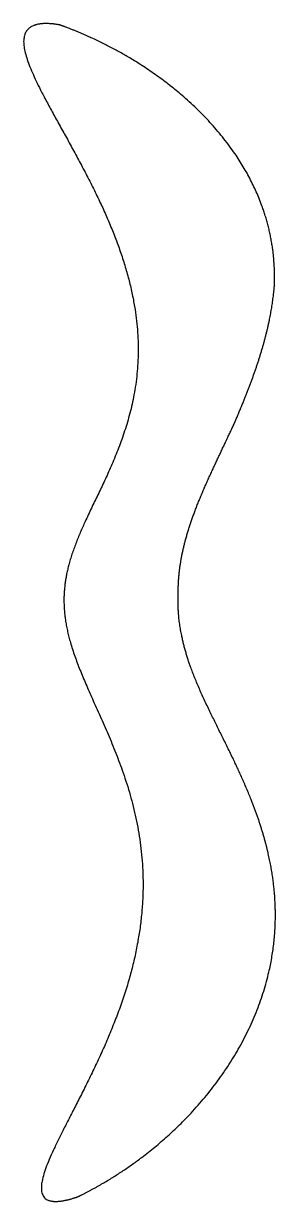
# Model space of a CAD drawing. Header units: millimetres. Extents: x -30.7 to -9.9, y -50.5 to 46.7.
import ezdxf

# ---------------------------------------------------------------- set-up
doc = ezdxf.new("R2010")
doc.units = ezdxf.units.MM
doc.layers.get('0').update_dxf_attribs({"linetype": 'CONTINUOUS'})

msp = doc.modelspace()

# ---------------------------------------------------------------- linework, layer by layer
for points, knots in [([(-27.683, 46.551), (-28.524, 46.702), (-29.975, 46.76), (-31.265, 46.043), (-30.632, 43.29), (-27.264, 37.542), (-23.349, 30.526), (-20.997, 23.392), (-20.95, 16.852), (-22.753, 11.179), (-25.306, 6.332), (-27.311, 2.044), (-27.726, -2.079), (-26.312, -6.463), (-23.815, -11.474), (-21.406, -17.352), (-20.309, -24.138), (-21.304, -31.592), (-24.389, -39.147), (-28.115, -45.759), (-29.84, -49.59), (-29.13, -50.736), (-27.624, -50.615), (-26.511, -50.268), (-26.196, -50.156)], [0, 0, 0, 0, 0, 0, 0.025, 0.05, 0.075, 0.1, 0.125, 0.15, 0.175, 0.2, 0.225, 0.25, 0.275, 0.3, 0.325, 0.35, 0.375, 0.4, 0.425, 0.45, 0.475, 0.4841912, 0.4841912, 0.4841912, 0.4841912, 0.4841912, 0.4841912]), ([(-10, 25), (-10, 25.009), (-9.95, 26.245), (-10.059, 28.71), (-10.899, 32.384), (-13.447, 37.091), (-17.952, 41.481), (-22.203, 44.193), (-25.403, 45.689), (-27.26, 46.397), (-27.683, 46.551)], [-0.6501861, -0.6501861, -0.6501861, -0.6501861, -0.6501861, -0.6501861, -0.65, -0.625, -0.6, -0.575, -0.55, -0.5426705, -0.5426705, -0.5426705, -0.5426705, -0.5426705, -0.5426705]), ([(-13.299, 13.669), (-13.153, 14.011), (-12.565, 15.39), (-11.667, 17.615), (-10.886, 19.892), (-10.328, 22.198), (-10.069, 24.148), (-10, 25)], [0.81672252, 0.81672252, 0.81672252, 0.81672252, 0.81672252, 0.81672252, 0.825, 0.85, 0.86945724, 0.86945724, 0.86945724, 0.86945724, 0.86945724, 0.86945724]), ([(-17.927, -0.221), (-17.925, 0.281), (-17.854, 1.812), (-17.407, 4.386), (-16.406, 7.116), (-15.064, 9.943), (-13.93, 12.305), (-13.35, 13.559), (-13.299, 13.669)], [-0.76224607, -0.76224607, -0.76224607, -0.76224607, -0.76224607, -0.76224607, -0.75, -0.725, -0.7, -0.69759899, -0.69759899, -0.69759899, -0.69759899, -0.69759899, -0.69759899]), ([(-10.7, -21.038), (-10.975, -19.994), (-11.635, -17.914), (-12.873, -14.941), (-14.754, -11.301), (-16.701, -7.402), (-17.668, -4.416), (-17.95, -2.213), (-17.954, -0.803), (-17.927, -0.221)], [0.6260829, 0.6260829, 0.6260829, 0.6260829, 0.6260829, 0.6260829, 0.65, 0.675, 0.7, 0.725, 0.7422946, 0.7422946, 0.7422946, 0.7422946, 0.7422946, 0.7422946]), ([(-26.196, -50.156), (-25.882, -50.002), (-24.173, -49.138), (-21.173, -47.323), (-17.19, -44.107), (-12.999, -39.041), (-10.231, -32.745), (-9.637, -27.72), (-9.987, -24.155), (-10.46, -21.957), (-10.7, -21.038)], [-0.9806016, -0.9806016, -0.9806016, -0.9806016, -0.9806016, -0.9806016, -0.975, -0.95, -0.925, -0.9, -0.875, -0.8566278, -0.8566278, -0.8566278, -0.8566278, -0.8566278, -0.8566278])]:
    msp.add_open_spline(points, degree=5, knots=knots)

doc.saveas('drawing.dxf')
